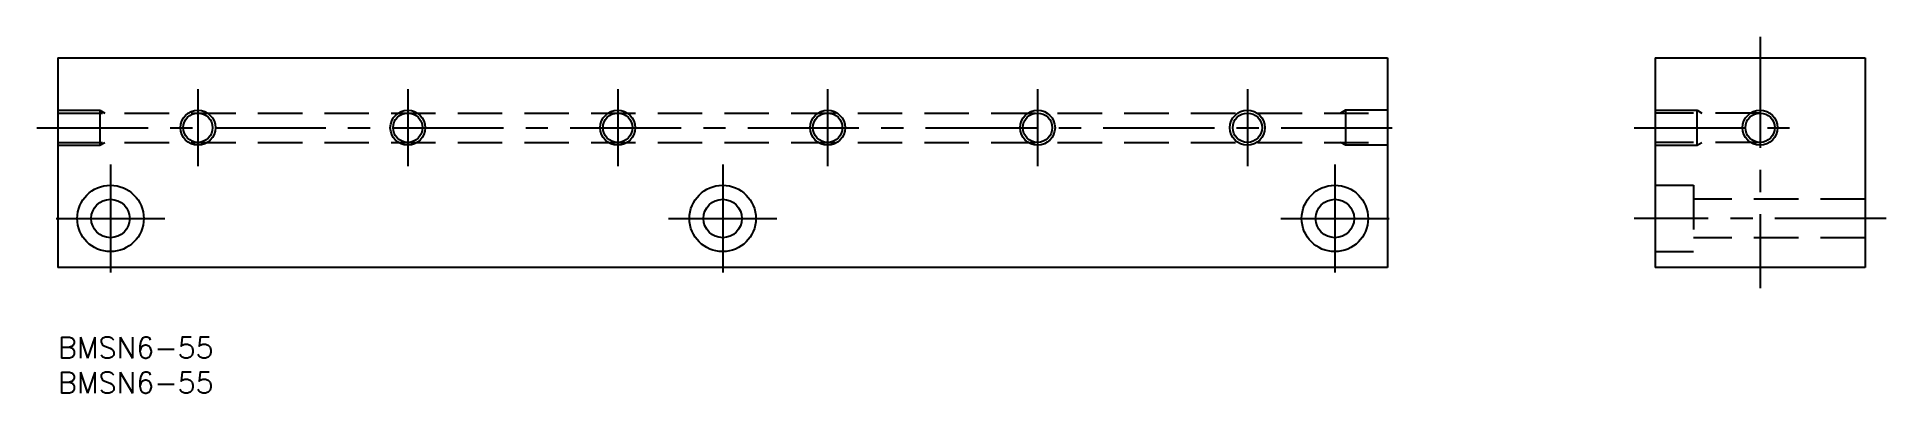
# Model space of a CAD drawing. Extents: x -3 to 261, y -8 to 43.
import ezdxf

# ---------------------------------------------------------------- set-up
doc = ezdxf.new("R2010")
doc.units = 0
doc.header["$LTSCALE"] = 0.5
doc.linetypes.add('CENTER', pattern=[50.8, 31.75, -6.35, 6.35, -6.35])
doc.linetypes.add('DASHED', pattern=[19.05, 12.7, -6.35])
for name, color, linetype in [('MSM_CENTER', 1, 'CENTER'), ('MSM_CONTINUOUS', 7, 'CONTINUOUS'), ('MSM_DASHED', 4, 'DASHED'), ('MSM_NARROW', 5, 'CONTINUOUS'), ('MSM_PART_NUMBER', 7, 'CONTINUOUS')]:
    doc.layers.add(name, color=color, linetype=linetype)
doc.styles.get("Standard").update_dxf_attribs({"font": 'txt.shx', "height": 3, "bigfont": 'bigfont.shx'})

# ---------------------------------------------------------------- blocks, each defined once
blk = doc.blocks.new('*U10')
at = {"layer": 'MSM_PART_NUMBER'}
blk.add_text('BMSN6-55', height=3, dxfattribs=at).set_placement((0, -3))
blk = doc.blocks.new('*U11')
at = {"layer": 'MSM_PART_NUMBER'}
blk.add_text('BMSN6-55', height=3, dxfattribs=at).set_placement((0, -8))

msp = doc.modelspace()

# ---------------------------------------------------------------- linework, layer by layer
at = {"layer": 'MSM_CENTER'}
for p, q in [((243.27, 43), (243.27, 7)), ((20, 35.5), (20, 24.5)), ((50, 35.5), (50, 24.5)), ((80, 35.5), (80, 24.5)), ((110, 35.5), (110, 24.5)), ((140, 35.5), (140, 24.5)), ((170, 35.5), (170, 24.5)), ((-3, 30), (193, 30)), ((225.27, 30), (248.77, 30)), ((7.5, 24.75), (7.5, 9.25)), ((95, 24.75), (95, 9.25)), ((182.5, 24.75), (182.5, 9.25)), ((-0.25, 17), (15.25, 17)), ((87.25, 17), (102.75, 17)), ((174.75, 17), (190.25, 17)), ((261.27, 17), (225.27, 17))]:
    msp.add_line(p, q, dxfattribs=at)
at = {"layer": 'MSM_CONTINUOUS'}
for p, q in [((0, 40), (190, 40)), ((0, 40), (0, 10)), ((190, 40), (190, 10)), ((228.27, 40), (228.27, 10)), ((228.27, 40), (258.27, 40)), ((258.27, 40), (258.27, 10)), ((190, 10), (0, 10)), ((258.27, 10), (228.27, 10))]:
    msp.add_line(p, q, dxfattribs=at)
for centre, radius in [((20, 30), 2.1), ((50, 30), 2.1), ((80, 30), 2.1), ((110, 30), 2.1), ((140, 30), 2.1), ((170, 30), 2.1), ((243.27, 30), 2.1), ((7.5, 17), 4.75), ((95, 17), 4.75), ((182.5, 17), 4.75), ((7.5, 17), 2.75), ((95, 17), 2.75), ((182.5, 17), 2.75)]:
    msp.add_circle(centre, radius, dxfattribs=at)
at = {"layer": 'MSM_DASHED'}
for p, q in [((0, 32.5), (6, 32.5)), ((0, 32.1), (190, 32.1)), ((6, 32.5), (6, 27.5)), ((6, 32.5), (6.69, 32.1)), ((184, 32.5), (183.31, 32.1)), ((184, 32.5), (184, 27.5)), ((190, 32.5), (184, 32.5)), ((228.27, 32.5), (234.27, 32.5)), ((243.27, 32.1), (228.27, 32.1)), ((234.27, 27.5), (234.27, 32.5)), ((234.27, 32.5), (234.96, 32.1)), ((0, 27.9), (190, 27.9)), ((0, 27.5), (6, 27.5)), ((6, 27.5), (6.69, 27.9)), ((184, 27.5), (183.31, 27.9)), ((190, 27.5), (184, 27.5)), ((243.27, 27.9), (228.27, 27.9)), ((228.27, 27.5), (234.27, 27.5)), ((234.27, 27.5), (234.96, 27.9)), ((228.27, 21.75), (233.77, 21.75)), ((233.77, 21.75), (233.77, 12.25)), ((258.27, 19.75), (233.77, 19.75)), ((258.27, 14.25), (233.77, 14.25)), ((228.27, 12.25), (233.77, 12.25))]:
    msp.add_line(p, q, dxfattribs=at)
at = {"layer": 'MSM_NARROW'}
for centre in [(20, 30), (50, 30), (80, 30), (110, 30), (140, 30), (170, 30), (243.27, 30)]:
    msp.add_circle(centre, 2.5, dxfattribs=at)

# ---------------------------------------------------------------- block references
at = {"layer": 'MSM_CONTINUOUS'}
for name in ['*U10', '*U11']:
    msp.add_blockref(name, (0, 0), dxfattribs=at)

doc.saveas('drawing.dxf')
